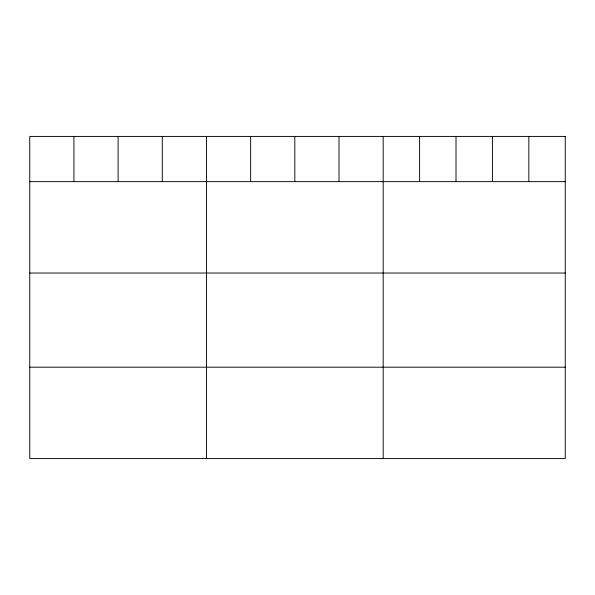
<?xml version="1.0" encoding="UTF-8"?>
<svg xmlns="http://www.w3.org/2000/svg" width="595" height="595" viewBox="0 0 595 595"><rect width="100%" height="100%" fill="white"/><g stroke="black" fill="none" stroke-linecap="round" stroke-linejoin="round"><path stroke-width="0.89" d="M29.75 181.639L565.25 181.639M29.75 273.031L565.25 273.031M29.75 367.189L565.25 367.189M528.836 136.419L528.836 181.639M492.422 136.419L492.422 181.639M456.008 136.419L456.008 181.639M419.594 136.419L419.594 181.639M383.18 136.419L383.18 458.581M339.001 136.419L339.001 181.639M294.822 136.419L294.822 181.639M250.644 136.419L250.644 181.639M206.465 136.419L206.465 458.581M162.286 136.419L162.286 181.639M118.108 136.419L118.108 181.639M73.929 136.419L73.929 181.639M565.25 136.419L29.75 136.419L29.75 458.581L565.25 458.581L565.25 136.419"/></g></svg>
